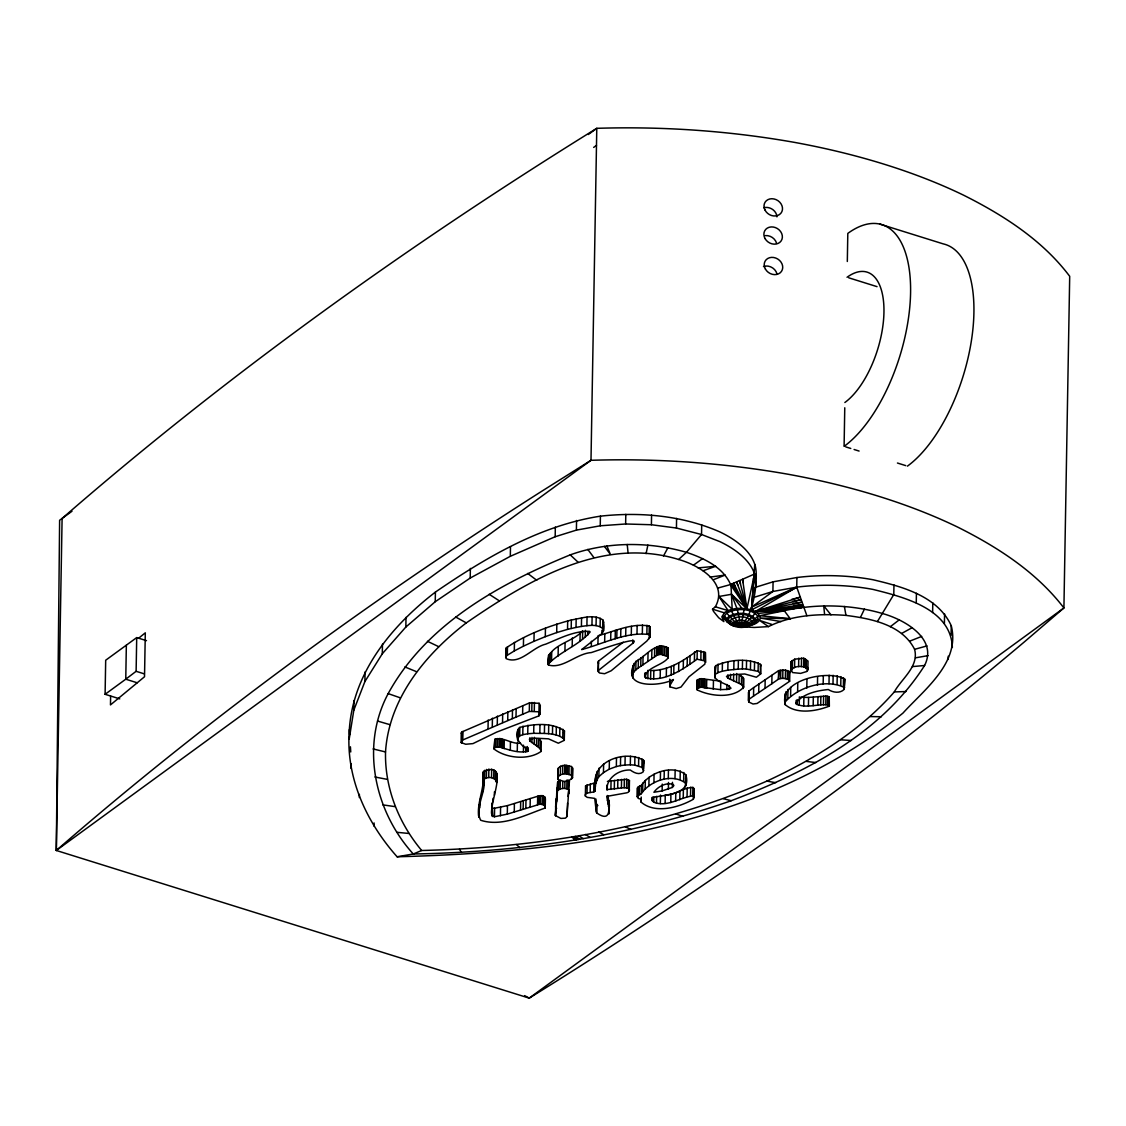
<?xml version="1.0" encoding="UTF-8"?>
<svg xmlns="http://www.w3.org/2000/svg" width="1126" height="1126" viewBox="0 0 1126 1126"><rect width="100%" height="100%" fill="white"/><g stroke="black" fill="none" stroke-linecap="round" stroke-linejoin="round"><path stroke-width="1.5" d="M555.399 815.266L557.511 790.705L560.171 788.904L560.312 780.388L557.666 782.19L555.385 815.548L560.903 818.433L565.463 818.166L566.969 816.505L569.362 781.233L566.955 780.022M555.54 806.751L556.624 808.369M524.603 995.609L529.22 998.129L1063.915 607.956C1036.455 572.135 997.833 547.222 957.945 527.235A458.62 216.009 1 0 0 788.397 474.299C723.3 462.786 657.063 458.24 590.995 460.295L56.3 850.468L62.099 518.453A6660.529 3137.191 1 0 1 596.78 128.322C662.862 126.267 729.085 130.813 794.196 142.326A458.62 216.009 1 0 1 963.743 195.262C1003.646 215.291 1042.521 240.19 1069.7 276.306L1063.915 607.956L1024.252 641.989A6660.318 3137.092 1 0 1 529.22 998.129L56.3 850.468L59.622 520.254L71.994 511.232M119.764 698.866L105.098 694.292L105.689 660.23L136.71 637.597L146.493 640.652M110.629 696.121L110.475 704.904L144.522 676.754L145.296 632.84L139.061 637.865M126.351 645.156L125.76 679.203L105.098 694.292M137.175 682.778L125.76 679.203L136.119 671.307L136.71 637.597M755.11 587.42L773.069 581.832L796.912 577.511A121.622 57.285 1 0 1 873.1 579.763C902.334 586.674 937.522 595.992 951.259 625.704C960.506 662.581 924.699 689.168 902.897 713.152C762.64 827.16 572.135 852.269 397.112 856.773C366.189 822.008 345.429 776.898 349.341 729.62C352.959 672.56 391.82 625.606 435.41 592.079C485.264 557.919 539.804 525.49 600.411 516.158C640.722 511.753 682.539 515.553 719.922 531.936A121.622 57.285 1 0 1 754.758 564.351C760.543 578.68 749.649 651.335 723.145 616.626M351.016 768.481L351.101 763.667M349.173 739.247L353.817 710.168L353.986 700.541M359.335 797.56L359.391 794.351M353.817 710.168L364.894 681.568L365.063 671.94M374.043 826.146L374.099 822.937M364.894 681.568L382.305 653.756L382.474 644.128M382.305 653.756L405.839 627.041L406.007 617.4M405.839 627.041L435.241 601.706L435.41 592.079M461.139 742.541L461.252 732.956L462.42 731.717L529.459 702.905L539.129 703.286L540.297 705.355L540.142 713.87L538.833 715.911L496.636 732.125L472.948 743.61L465.7 744.258L461.139 742.541L462.702 740.007L529.304 711.421L538.974 711.801L540.142 713.87M461.913 740.472L462.068 731.956M461.984 743.23L462.139 734.715L461.252 732.956M462.279 740.232L462.42 731.717M462.702 740.007L462.842 731.506M435.241 601.706L470.204 578.046L470.372 568.405M478.578 815.97C477.044 801.304 485.151 787.398 483.068 772.816L483.533 771.423C511.063 760.078 487.98 803.88 492.076 815.857L494.441 816.758L507.305 814.126L540.198 804.105L544.379 805.16L545.181 808.018C525.18 814.985 502.21 827.258 480.703 820.263C473.947 807.37 487.361 791.254 483.617 776.954M478.789 817.349L478.817 804.78M479.859 807.778L480.014 799.263M483.462 785.469L483.068 772.816M482.97 791.592L483.11 783.077M482.913 781.317L483.533 771.423M483.378 779.938L484.588 778.784L484.729 770.268M484.588 778.784L486.404 777.953L486.545 769.438M488.037 728.55L488.177 720.035M486.404 777.953L488.726 777.517L488.867 769.002M496.622 782.654L495.271 779.488L491.527 777.616L491.668 769.1M492.287 726.692L492.428 718.177M491.64 813.479L491.893 803.514M491.978 808.144L492.062 803.035M492.076 815.857L491.795 804.977M492.963 801.754L493.019 798.348M492.822 816.603L492.231 807.342M493.709 778.347L493.85 769.832M541.127 751.408L541.113 750.085L538.397 747.143L538.552 738.628L541.268 741.57L541.127 751.408C528.221 760.599 506.038 758.192 494.187 749.142L494.821 739.318C503.392 736.587 511.514 744.356 520.494 743.202M494.187 749.142L494.821 739.318M494.384 795.223L494.441 791.817M494.441 816.758L494.595 808.243L507.446 805.611L539.143 795.815L542.211 795.618L545.097 797.419L545.265 807.131M494.68 747.833L495.806 747.354L495.961 738.839M495.271 779.488L495.426 770.972M496.242 780.853L496.397 772.337M497.27 724.623L497.41 716.108M496.552 781.81L496.707 773.295M495.806 747.354L497.453 747.017L497.608 738.515M538.397 747.143L529.91 741.035L529.403 739.149L535.075 738.163L548.475 738.825L558.327 743.216L564.267 740.345L564.478 730.929C552.064 722.118 533.921 723.835 519.846 727.382C511.88 736.263 520.747 745.468 528.375 750.015L528.136 751.141C518.607 753.716 508.319 749.55 499.17 746.904L499.325 738.389M500.521 747.045L500.676 738.529M501.267 747.34L501.408 738.839M500.437 815.787L500.577 807.272M501.915 747.72L502.055 739.205M502.548 722.484L502.689 713.968M502.759 748.143L502.9 739.627M504.124 748.649L504.279 740.134M598.033 670.744L632.77 643.326C643.354 633.994 592.966 652.221 591.206 652.587C576.512 653.516 562.845 669.238 548.461 665.016L548.235 664.087C560.213 651.419 578.863 645.48 590.151 631.953L589.56 631.334C574.049 630.785 559.678 638.442 545.66 644.185C532.274 647.281 520.296 664.931 506.151 658.626L506.278 647.844C525.828 634.529 548.601 626.126 571.346 619.976C581.495 618.385 593.416 613.712 602.804 619.891C604.296 624.339 605.253 631.545 600.693 634.642L581.635 649.603C603.649 643.734 625.901 631.602 649.111 634.529L650.012 637.105L646.845 641.046L611.165 670.772L604.62 673.714L599.44 672.996L598.033 670.744L598.441 661.173L623.269 642.2M505.687 657.514L506.278 647.844M506.137 656.359L507.319 655.248L507.46 646.732M470.204 578.046L510.317 556.3L510.486 546.673M507.713 720.415L507.868 711.913M507.305 814.126L507.446 805.611M510.303 750.212L510.444 741.696M512.344 718.571L512.499 710.07M507.319 655.248L514.3 650.941L514.441 642.425M514.258 812.127L514.399 803.612M516.004 717.121L516.158 708.62M517.256 751.422L517.411 742.907M518.002 741.288L518.298 729.029M517.453 739.472L518.776 736.714L518.931 728.198M518.776 736.714L519.705 735.897L519.846 727.382M520.536 810.143L520.691 801.628M514.3 650.941L523.407 646.183L523.562 637.668M522.619 714.391L522.76 705.875M519.705 735.897L522.774 734.673L522.928 726.157M523.421 751.999L523.534 745.187M523.14 809.298L523.28 800.783M525.758 751.971L525.842 746.862M525.828 808.44L525.969 799.924M527.235 751.633L527.32 746.524M522.774 734.673L527.742 733.772L527.883 725.257M528.136 751.141L528.207 747.734M529.304 711.421L529.459 702.905M529.91 741.035L529.966 737.629M530.121 807.075L530.262 798.573M531.796 710.97L531.936 702.455M531.88 742.527L531.965 737.417M523.407 646.183L533.977 641.313L534.118 632.798M527.742 733.772L533.696 733.308L533.837 724.806M534.273 710.928L534.428 702.427M534.231 744.145L534.357 737.333M536.525 745.75L536.652 738.938M538.833 715.911L538.89 712.505M538.974 711.801L539.129 703.286M537.538 804.724L537.693 796.209M533.696 733.308L539.833 733.392L539.973 724.877M539.002 804.316L539.143 795.815M540.128 748.691L540.283 740.176M540.198 804.105L540.353 795.589M542.056 804.119L542.211 795.618M533.977 641.313L545.294 636.669L545.448 628.167M564.267 740.345L564.337 739.444C559.27 734.377 551.219 733.885 544.407 733.42L544.548 724.905M543.45 804.513L543.591 795.998M544.379 805.16L544.534 796.645M544.942 805.935L545.097 797.419M545.181 808.018L545.42 798.615M548.235 664.087C545.139 645.254 573.317 642.65 582.663 630.701L582.522 639.216M548.461 665.016L548.39 655.571M548.714 663.073L548.869 654.558M548.573 733.659L548.714 725.144M549.995 661.792L550.15 653.277M551.557 660.61L551.698 652.109M510.317 556.3L555.174 536.722L555.329 527.095M552.472 734.18L552.613 725.665M545.294 636.669L556.694 632.587L556.835 624.071M556.202 735.081L556.343 726.566M558.102 656.022L558.257 647.506M555.526 815.829L555.751 803.007M556.005 807.187L556.145 798.672M556.554 801.951L556.694 793.45M557.103 796.307L557.257 787.792M557.511 790.705L557.666 782.19M557.708 778.939L558.285 768.242C561.635 764.047 567.096 765.286 571.473 766.539L572.726 768.551L572.543 777.742L569.531 780.191L564.239 781.514L557.891 779.544L558.285 768.242M557.778 790.255L557.919 781.74M558.595 789.579L558.749 781.064M559.706 736.291L559.861 727.776M558.13 776.757L560.326 774.829L560.481 766.327M562.775 737.755L562.93 729.254M560.326 774.829L562.606 774.111L562.747 765.596M560.171 788.904L562.648 788.467L562.761 781.655M564.942 651.391L565.083 642.876M562.606 774.111L564.619 773.689L564.773 765.173M556.694 632.587L567.532 629.378L567.687 620.862M569.207 789.748L564.816 788.383L564.942 781.571M572.543 777.742L571.332 775.054L566.04 773.773L566.195 765.272M566.8 788.538L566.927 781.725M567.448 774.125L567.588 765.61M566.969 816.505L567.546 803.063M568.349 788.974L568.503 780.473M567.532 629.378L571.206 628.491L571.346 619.976M568.982 774.688L569.123 766.173M569.038 793.548L569.094 790.142M572.191 646.479L572.332 637.963M571.332 775.054L571.473 766.539M571.614 779.051L571.67 775.645M555.174 536.722L576.399 530.121L576.568 520.479M572.346 776.166L572.501 767.65M571.206 628.491L576.019 627.435L576.16 618.92M580.003 641.046L580.157 632.53M576.019 627.435L581.41 626.436L581.565 617.935M585.281 637.133L585.393 630.321M581.41 626.436L586.899 625.676L587.04 617.161M587.758 635.064L587.814 631.658M596.301 811.649L594.697 798.376L587.209 797.363L585.351 796.012L585.576 785.878L595.063 782.753C593.993 759.67 627.168 749.832 643.776 760.514L643.129 771.986C638.977 775.378 633.896 772.647 630.264 770.015C619.173 769.537 606.801 777.602 606.773 789.593L624.212 787.707L628.294 788.186L629.49 790.044L628.463 792.155L626.858 792.803L607.097 796.335C609.462 806.16 612.023 823.894 596.583 812.817L596.499 803.711M585.351 796.012L585.421 794.393L587.04 793.154L587.181 784.653M591.319 646.38L591.403 641.271M586.899 625.676L591.952 625.324L592.107 616.823M587.04 793.154L590.179 792.493L590.334 783.977M603.592 630.461L602.663 628.407L600.102 626.732L596.062 625.592L596.217 617.076M590.179 792.493L593.726 791.986L593.881 783.471M593.726 791.986L594.908 791.268L595.063 782.753M594.908 791.268L595.26 781.683M595.119 790.199L595.527 778.502M597.934 644.241L598.089 635.726C614.655 631.306 631.855 622.847 649.266 626.028L650.237 627.168L650.012 637.105M576.399 530.121L600.242 525.8L600.411 516.158M595.372 787.018L596.076 774.984M595.893 802.472L595.964 799.066M596.147 804.738L596.203 801.332M598.399 671.94L598.441 661.173M595.921 783.499L597.019 779.952L597.174 771.437M596.583 812.817L596.738 804.302L597.85 805.625M600.102 626.732L600.257 618.23M597.019 779.952L598.877 776.658L599.032 768.143M601.861 633.699L601.917 630.293M602.663 628.407L602.804 619.891M604.662 642.101L604.803 633.586M598.877 776.658L603.466 772.619L603.62 764.104M606.773 789.593L606.83 786.187M607.238 800.6L607.322 795.491M607.252 789.903L607.336 784.794M610.686 640.23L610.841 631.714M608.054 804.752L608.209 796.237L609.265 813.099M603.466 772.619L609.236 769.157L609.391 760.641M608.941 808.876L609.096 800.361M608.955 813.957L609.405 804.583M610.911 789.467L611.052 780.951L626.703 779.248L629.448 780.6L628.604 783.64M615.162 638.864L615.317 630.363M616.781 638.4L616.935 629.884M614.303 788.904L614.444 780.388M609.236 769.157L616.344 766.539L616.485 758.037M617.695 788.341L617.85 779.825M620.693 637.33L620.848 628.815M616.344 766.539L620.454 765.638L620.609 757.122M600.242 525.8L625.634 523.984L625.803 514.343M621.411 787.89L621.566 779.375M625.69 636.077L625.845 627.562M624.212 787.707L624.353 779.192M620.454 765.638L625 765.047L625.155 756.531M626.549 787.764L626.703 779.248M628.294 788.186L628.449 779.671M631.292 634.867L631.433 626.366M629.265 791.142L629.448 780.6M625 765.047L630.307 764.807L630.461 756.292M632.77 643.326L632.826 639.92M669.618 685.959L673.404 679.513C659.16 687.071 618.441 688.591 635.965 661.398C646 656.388 655.248 641.454 667.704 647.633L667.831 658.288C661.736 665.565 647.492 667.071 644.677 676.515L645.606 677.908C664.621 682.398 682.412 669.59 697.093 659.217L705.228 661.018L704.834 664.171L688.929 676.839L681.005 687.057L676.191 688.577L669.857 686.818L669.731 679.161M632.418 676.008L632.911 665.438M633.023 678.119L632.573 667.507M632.756 673.953L633.825 671.983L633.98 663.467M633.825 671.983L635.81 669.914L635.965 661.398M643.861 770.606L641.904 767.341L634.768 765.117L634.909 756.602M636.992 633.952L637.147 625.437M635.81 669.914L638.245 667.985L638.386 659.47M637.302 796.42L637.457 787.904L641.454 785.216C650.321 772.028 672.644 764.441 685.776 774.66C692.223 794.984 665.016 794.731 652.264 797.532L652.25 800.685L653.727 802.191C667.225 807.609 679.949 797.335 692.771 795.927L693.869 797.56L693.32 799.263C678.823 807.581 655.093 814.154 641.144 802.176L640.483 798.883L638.709 798.615L637.302 796.42L641.299 793.731C650.166 780.543 672.489 772.957 685.621 783.175L685.973 785.202M637.499 797.658L637.457 787.904M637.935 795.308L638.09 786.793M638.569 765.976L638.709 757.46M638.245 667.985L640.75 666.296L640.891 657.781M639.315 794.379L639.455 785.864M642.341 633.502L642.482 624.986M640.75 666.296L642.904 664.889L643.045 656.374M641.144 802.176L641.229 797.067M641.299 793.731L641.454 785.216M641.904 767.341L642.045 758.825M643.016 768.143L643.157 759.628M642.65 791.719L642.791 783.203M644.677 676.515L644.748 673.109M643.622 769.03L643.776 760.514M645.606 677.908L645.691 672.799M646.859 633.769L647.014 625.254M645.156 788.89L645.311 780.374M642.904 664.889L647.886 661.441L648.041 652.925M647.83 678.795L647.985 670.28M649.111 634.529L649.266 626.028M649.125 638.653L650.237 627.168M753.758 592.121L755.856 586.153L754.589 573.993A121.622 57.285 1 0 0 719.753 541.578L701.54 534.512L676.43 528.038L651.405 524.744L651.574 515.103M650.603 679.077L650.758 670.561C668.506 670.772 683.566 660.624 697.233 650.701L705.369 652.503L705.72 662.341M648.886 785.737L649.04 777.222M647.886 661.441L651.715 658.823L651.87 650.307M653.685 678.992L653.84 670.477M651.715 658.823L654.53 656.908L654.685 648.393M652.25 800.685L652.32 797.278M653.924 782.711L654.065 774.195M653.727 802.191L653.812 797.081M654.53 656.908L656.571 655.515L656.725 647M656.571 655.515L657.894 654.839L658.034 646.338M656.5 803.162L656.613 796.349M657.894 654.839L659.287 654.487L659.428 645.972M659.287 654.487L660.469 654.361L660.61 645.86M660.174 678.063L660.315 669.548M668.154 656.768L661.215 654.403L661.37 645.888M660.343 780.234L660.498 771.718M662.778 654.769L662.933 646.254M660.357 803.584L660.512 795.069M662.13 790.902L672.349 787.44L673.869 785.568L673.081 784.315C665.945 782.331 658.02 786.427 653.91 792.268L662.13 790.902L662.243 784.09M664.481 655.219L664.636 646.704M664.115 779.347L664.27 770.831M666.282 655.74L666.437 647.225M666.296 676.515L666.451 668.014M665.128 803.401L665.269 794.886C675.206 795.125 683.313 787.51 692.926 787.412L694.024 789.044L693.32 799.263M667.549 656.148L667.704 647.633M667.831 658.288L668.309 648.252M668.295 778.784L668.436 770.268M669.857 686.818L669.984 680.005M668.365 789.256L668.492 782.443M671.152 674.896L671.307 666.395M670.772 802.557L670.913 794.041M673.756 673.883L673.897 665.367M676.43 528.038L676.599 518.41M672.349 787.44L672.447 782.331M674.995 778.629L675.15 770.114M675.628 801.262L675.783 792.746M678.626 671.575L678.767 663.073M680.118 779.403L680.273 770.888M679.794 799.742L679.935 791.226M683.243 668.802L683.398 660.286M683.229 798.207L683.383 789.692M683.665 780.98L683.82 772.464M687.156 666.099L687.296 657.584M685.424 786.919L685.776 774.66M687.071 796.575L687.212 788.059M689.9 664.03L690.055 655.515M690.534 795.73L690.688 787.215M694.418 660.469L694.559 651.954M692.771 795.927L692.926 787.412M693.602 796.701L693.743 788.186M693.869 797.56L693.94 788.664M697.093 659.217L697.233 650.701M697.036 688.549L697.191 680.034L701.09 678.64L720.767 681.146L720.612 689.661L729.085 689.281L730.999 688.225L728.747 685.776L718.627 681.131L715.066 677.922L715.672 665.663C729.212 659.822 746.876 657.753 760.557 664.382L760.768 673.784L756.405 677.233L744.779 673.981L731.492 674.755L726.467 676.332L727.875 678.119L741.429 684.538L743.709 687.099C733.251 699.021 710.112 696.304 697.191 689.886L697.036 688.549L700.935 687.156L720.612 689.661M697.191 689.886L697.191 680.034M697.895 687.958L698.05 679.442M701.709 524.871L701.54 534.512L686.452 552.303L678.612 559.481C601.96 535.821 527.179 581.03 466.291 622.889C425.389 654.347 388.934 698.416 385.528 751.943C384.684 787.947 398.674 823.092 421.687 850.496C539.467 847.568 658.344 828.286 766.89 781.092C814.14 759.191 859.729 731.478 894.297 691.927C901.644 678.485 919.182 666.592 914.593 649.336C902.123 624.578 870.975 618.61 845.964 615.387C819.812 613.515 792.211 614.796 768.425 626.619L754.265 627.449L739.993 626.647M699.33 687.451L699.485 678.95M700.851 659.414L701.005 650.898M700.935 687.156L701.09 678.64M702.314 687.156L702.469 678.64M703.539 660.075L703.68 651.56M703.173 687.367L703.328 678.851M703.975 687.662L704.13 679.147M705.228 661.018L705.369 652.503M705.003 687.986L705.143 679.485M706.579 688.338L706.72 679.822M713.293 689.211L713.448 680.695M715.066 677.922L715.179 666.564M714.813 675.952L715.672 665.663M715.517 674.178L717.909 672.644L718.05 664.129M717.909 672.644L722.287 671.237L722.428 662.721M726.847 689.576L726.946 684.467M727.875 678.119L727.931 674.713M722.287 671.237L727.818 670.153L727.973 661.638M729.085 689.281L729.141 685.875M730.492 679.386L730.577 674.277M733.547 680.709L733.659 673.911M727.818 670.153L733.8 669.576L733.941 661.061M736.531 682.046L736.685 673.531M733.8 669.576L738.234 669.111L738.389 660.596M739.008 683.2L739.163 674.699L743.85 678.584L743.709 687.099M741.429 684.538L741.57 676.022M738.234 669.111L742.386 668.9L742.527 660.385M743.174 688.563L743.202 677.289M760.768 673.784L758.094 671.406L746.397 668.999L746.552 660.483M748.311 700.794L748.804 691.153L753.674 687.592L778.587 670.674L785.526 670.069L789.889 671.926L789.636 681.286L757.108 703.454L753.027 704.003L748.846 702.047L749.001 690.9M748.846 702.047L748.452 692.279M748.663 699.668L749.325 690.66M750.451 669.491L750.592 660.976M745.342 626.352C750.887 625.535 758.628 624.325 760.416 618.061L758.234 613.431L751.464 609.884L751.506 607.195L772.9 591.474L796.744 587.153A121.622 57.285 1 0 1 872.932 589.405C903.418 597.019 951.09 608.702 952.357 647.506M754.758 564.351L751.464 609.884C742.752 607.547 732.716 607.491 724.82 612.333L721.836 616.781L723.863 621.608L718.698 617.752L713.518 611.39L712.533 609.166L715.348 606.801C728.832 582.353 698.19 564.942 678.612 559.481M749.17 699.176L753.533 696.093L753.674 687.592M754.42 670.294L754.575 661.778M758.094 671.406L758.248 662.904M753.533 696.093L758.713 692.589L758.854 684.073M760.416 672.898L760.557 664.382M758.713 692.589L765.033 688.352L765.173 679.837M773.069 581.832L772.9 591.474L753.308 597.568M765.033 688.352L771.817 683.764L771.972 675.248M771.817 683.764L778.432 679.189L778.587 670.674M778.432 679.189L779.319 670.364M779.164 678.879L780.642 678.514L780.782 669.998M780.642 678.514L782.739 678.345L782.894 669.829M784.808 702.399C781.275 679.119 829.341 669.632 844.767 679.147L844.19 689.351C839.926 693.729 832.958 692.56 828.272 689.506C816.913 690.688 803.57 693.532 795.998 702.737L796.082 703.792C806.16 709.211 818.391 703.117 829.088 705.228L829.341 706.115C816.195 711.294 796.687 714.63 785.132 704.58L784.808 702.399C797.785 686.93 826.062 678.316 844.627 687.648M785.132 704.58L784.949 693.883M789.636 681.286L788.904 679.682L785.385 678.584L785.526 670.069M785.878 700.105L786.018 691.589M787.356 679.062L787.51 670.547M787.82 698.036L787.975 689.52M788.904 679.682L789.044 671.166M790.607 695.882L790.748 687.367M791.001 670.392L791.156 661.877L794.703 659.174L803.753 658.217L808.032 661.032L807.877 669.548L806.695 671.532L800.572 673.39L792.493 672.546C788.087 666.071 804.752 664.326 807.877 669.548M791.268 671.209L791.381 661.441M791.747 669.407L791.902 660.892M792.324 668.971L792.479 660.455M794.562 667.69L794.703 659.174M796.912 577.511L796.744 587.153L806.878 615.711M796.082 703.792L796.138 700.4M797.095 704.707L797.18 699.598M797.63 691.828L797.771 683.313M798.601 666.634L798.742 658.119M799.221 705.34L799.376 696.839M801.388 666.592L801.529 658.077M803.598 666.733L803.753 658.217M803.739 705.861L803.894 697.346L800.882 697.008M804.724 667.169L804.865 658.654M805.54 667.802L805.695 659.301M806.244 668.661L806.399 660.146M806.793 688.127L806.948 679.611M807.511 670.73L807.581 667.324M808.44 705.946L808.595 697.43L825.935 696.093L829.229 696.727L829.341 706.115M813.169 705.72L813.31 697.205M817.462 685.255L817.603 676.74M817.814 705.312L817.955 696.797M820.713 705.003L820.868 696.487M823.162 684.284L823.317 675.769M823.458 704.735L823.613 696.22M825.78 704.609L825.935 696.093M827.511 704.707L827.652 696.192M829.003 683.749L829.144 675.234M829.088 705.228L829.229 696.727M833.001 683.764L833.156 675.262M837.068 684.27L837.223 675.755M844.767 407.781L844.092 446.375A120.735 56.272 -72.7 0 0 910.582 292.746A120.735 56.272 -72.7 0 0 847.808 233.406L847.315 261.485M840.77 685.129L840.925 676.613M843.388 686.255L843.529 677.739M844.19 689.351L844.767 679.147M893.96 584.901L893.791 594.542L877.407 621.552M916.254 602.931L916.423 593.289M932.624 612.544L932.792 602.903M944.404 623.523L944.573 613.881M948.176 659.442L948.233 656.219M951.09 635.345L951.259 625.704M569.179 785.033L569.362 781.233M585.576 785.878L586.196 788.341M564.478 730.929L563.535 732.745M751.675 605.45L754.589 573.993L730.535 584.549L718.092 587.983M568.109 796.49L568.729 789.945M789.776 672.771L789.889 671.926M744.033 609.771L741.668 622.777L739.712 627.182C733.561 627.281 728.452 623.424 724.412 619.159L724.37 616.021L726.65 613.107C736.137 608.139 750.183 607.688 757.84 616.077L757.882 619.216L755.602 622.143L748.157 626.239M495.919 780.262L496.763 774.153M780.881 611.404C814.408 603.649 849.863 603.93 882.953 613.656C904.502 619.694 938.099 638.653 924.587 665.494C880.968 734.138 804.977 772.732 731.182 800.713C629.237 836.548 521.042 852.129 413.27 853.987C374.465 811.241 360.221 745.891 388.174 693.616C426.191 624.085 499.353 583.873 570.235 554.865C607.378 541.536 648.675 541.522 686.452 552.303C704.074 558.271 723.582 567.279 730.999 585.45L746.89 608.828L754.589 573.993L753.378 579.074M646.085 553.612L647.886 545.097M685.579 778.404L686.114 776.687M754.983 579.496L756.025 576.512M602.917 624.226L603.733 621.96M760.514 666.268L760.923 665.269M860.489 617.358L864.43 609.096M663.538 555.92L667.929 547.729M643.27 763.47L644.002 762.091M734.039 586.773L732.041 583.887L730.999 585.45L732.182 609.25L718.979 596.47L731.548 594.289L746.89 608.828L742.555 579.271L743.104 582.621M754.364 623.086L756.095 620.707M755.011 622.594L756.996 619.947M724.37 616.021C730.549 623.466 741.19 626.661 750.535 625.113L757.882 619.216M757.601 619.919C752.703 624.423 746.186 628.266 739.135 627.309L738.628 626.732L749.62 625.465L753.716 623.579M757.84 616.077C751.591 623.297 741.119 626.661 731.83 625.113L727.016 621.411L726.974 618.765L728.902 616.316C736.883 612.122 748.706 611.77 755.152 618.821L755.18 621.468L753.252 623.917L750.535 625.113M608.279 806.258L609.096 805.442M666.705 650.898L667.985 649.772M751.506 607.195L796.744 587.153L755.335 611.46L801.008 607.73L802.979 606.027L792.76 606.618M744.23 626.788L742.696 627.21L740.148 622.762L737.375 609.687M890.286 626.718L899.139 619.933M588.307 134.515L596.78 128.336L590.995 460.295L541.648 491.316A6660.318 3137.092 1 0 0 56.3 850.468M593.655 147.422L596.484 145.353M693.433 565.196L702.638 558.566M901.701 633.417L912.243 627.632M789.087 591.164L796.744 587.153L751.464 609.884M421.687 850.496L413.27 853.987L397.112 856.773M713.42 579.721L725.186 575.062L710.084 577.089M909.921 641.074L921.687 636.415M703.046 570.755L715.742 566.279L698.106 567.898M748.86 625.943L743.864 627.069L749.62 625.465M914.593 649.336L927.036 645.902M791.789 599.356L800.065 597.23L755.335 611.46L784.287 610.742L790.227 618.709L760.416 618.061L781.036 621.58M743.864 627.069L749.325 625.746M742.696 627.21L747.467 626.535L752.407 624.297L754.209 622.002L754.181 619.553C748.157 612.966 737.164 613.304 729.732 617.217L727.931 619.497L727.959 621.96L730.084 624.283L733.885 626M792.563 601.439L800.896 599.736L755.335 611.46L802.979 606.027M780.881 610.517L784.287 610.742L759.966 615.697L790.227 618.709M915.48 657.823L928.049 655.642M763.808 207.747C769.691 206.086 776.644 210.661 776.926 216.854M793.225 603.452L801.726 602.255L755.335 611.46L802.557 604.775L793.886 605.464M607.407 781.388L611.052 780.951M758.234 613.431L784.287 610.742L780.825 610.742M780.825 611.066L784.287 610.742M912.398 666.606L924.587 665.494M497.453 747.017L499.17 746.904M562.648 788.467L564.816 788.383M894.297 691.927L905.98 691.547M790.452 607.871L801.008 607.73M795.153 608.209L798.615 608.153M744.047 626.929L733.364 625.746L731.956 624.311M790.339 608.997L793.844 609.025M539.833 733.392L544.407 733.42M870.229 716.572L881.362 716.741M803.894 697.346L808.595 697.43M742.386 668.9L746.397 668.999M625.634 523.984L651.405 524.744M488.726 777.517L491.527 777.616M660.469 654.361L661.215 654.403M591.952 625.324L596.062 625.592M840.742 739.81L851.214 740.5M564.619 773.689L566.04 773.773M630.307 764.807L634.768 765.117M782.739 678.345L785.385 678.584M492.977 808.088L494.595 808.243M396.943 832.311L408.879 833.465M806.174 761.387L815.871 762.569M382.84 804.879L395.071 806.638M766.89 781.092L775.701 782.711M739.712 627.182L730.084 623.157L730.042 621.102L731.548 619.187C737.783 615.908 746.974 615.64 752.013 621.144L752.041 623.199L748.551 624.367L733.505 624.339L734.518 621.622L739.332 620.088L745.145 620.651L748.537 622.96L747.523 625.69L745.426 626.661L743.244 626.098L734.518 621.622L726.65 613.107M374.859 776.996L387.274 779.361M373.086 748.945L385.528 751.943M723.342 798.686L731.182 800.713M377.534 721.048L389.892 724.651M715.348 606.801L728.058 610.559L718.979 596.47M879.87 224.102L943.222 243.878A120.735 56.272 -72.7 0 1 971.245 341.685A120.735 56.272 -72.7 0 1 907.429 466.15M848.708 277.798L877.041 286.651M845.753 446.895L850.763 448.458M854.099 449.499L859.096 451.062M897.436 463.025L905.768 465.629M712.533 609.166L724.581 612.924M136.119 671.307L144.269 673.855M771.845 624.437L759.543 620.384L768.425 626.619M388.174 693.616L400.293 697.824M675.994 813.985L682.764 816.35M404.867 666.93L416.62 671.729M727.143 622.129L730.746 623.762M625.366 826.822L630.996 829.468M427.444 641.299L438.704 646.662M598.694 831.931L603.719 834.704M455.664 616.992L466.291 622.889M585.351 834.493L590.08 837.322M578.68 835.773L583.268 838.631M575.344 836.407L579.862 839.278M578.159 839.602L573.683 836.731L576.442 839.94M489.191 594.289L499.085 600.693M527.686 573.43L536.736 580.284M570.235 554.865L578.102 562.226M572.022 837.054L575.203 840.109M516.524 844.556L519.705 847.611M830.974 614.838L823.725 605.83L824.584 614.43M604.423 546.377L610.376 554.344L606.886 545.941M587.786 549.389L593.726 557.356M741.921 608.35L731.548 594.289L736.911 608.49M459.507 849.271L461.407 852.438M735.334 586.21L733.547 583.226L746.89 608.828L739.557 580.594L740.486 583.944M732.041 583.887L746.89 608.828L736.545 581.903L737.91 585.084M753.252 610.193L755.011 613.206L752.745 616.401L747.214 621.679L740.992 624.888L736.615 620.651L731.337 610.939M505.841 648.998L506.306 650.11M791.156 661.877L791.423 662.707M598.173 662.229L598.553 663.425M517.608 730.957L518.143 732.773M844.387 606.45L845.964 615.387M627.224 544.477L628.083 553.077M349.341 729.62L349.665 734.771M350.425 746.805L350.749 751.971M541.268 741.57L541.282 742.893M847.048 277.277A70.994 33.09 -72.7 0 1 883.952 312.169A70.994 33.09 -72.7 0 1 844.852 402.517M765.384 235.601A9.655 8.178 32.4 0 1 776.616 243.357M763.484 266.552A9.655 8.178 32.4 0 1 776.954 273.815M737.699 623.537L737.192 624.93L738.909 626.098L741.865 626.38L744.835 624.944L743.104 623.044L737.699 623.537M764.892 209.858A9.655 8.178 32.4 0 0 780.867 213.278A9.655 8.178 32.4 0 0 774.012 198.964A9.655 8.178 32.4 0 0 764.892 209.858M765.047 238.571A9.655 8.178 32.4 0 0 781.064 241.034A9.655 8.178 32.4 0 0 773.28 227.03A9.655 8.178 32.4 0 0 765.047 238.571M765.384 269.03A9.655 8.178 32.4 0 0 781.416 271.479A9.655 8.178 32.4 0 0 773.632 257.488A9.655 8.178 32.4 0 0 765.384 269.03"/></g></svg>
